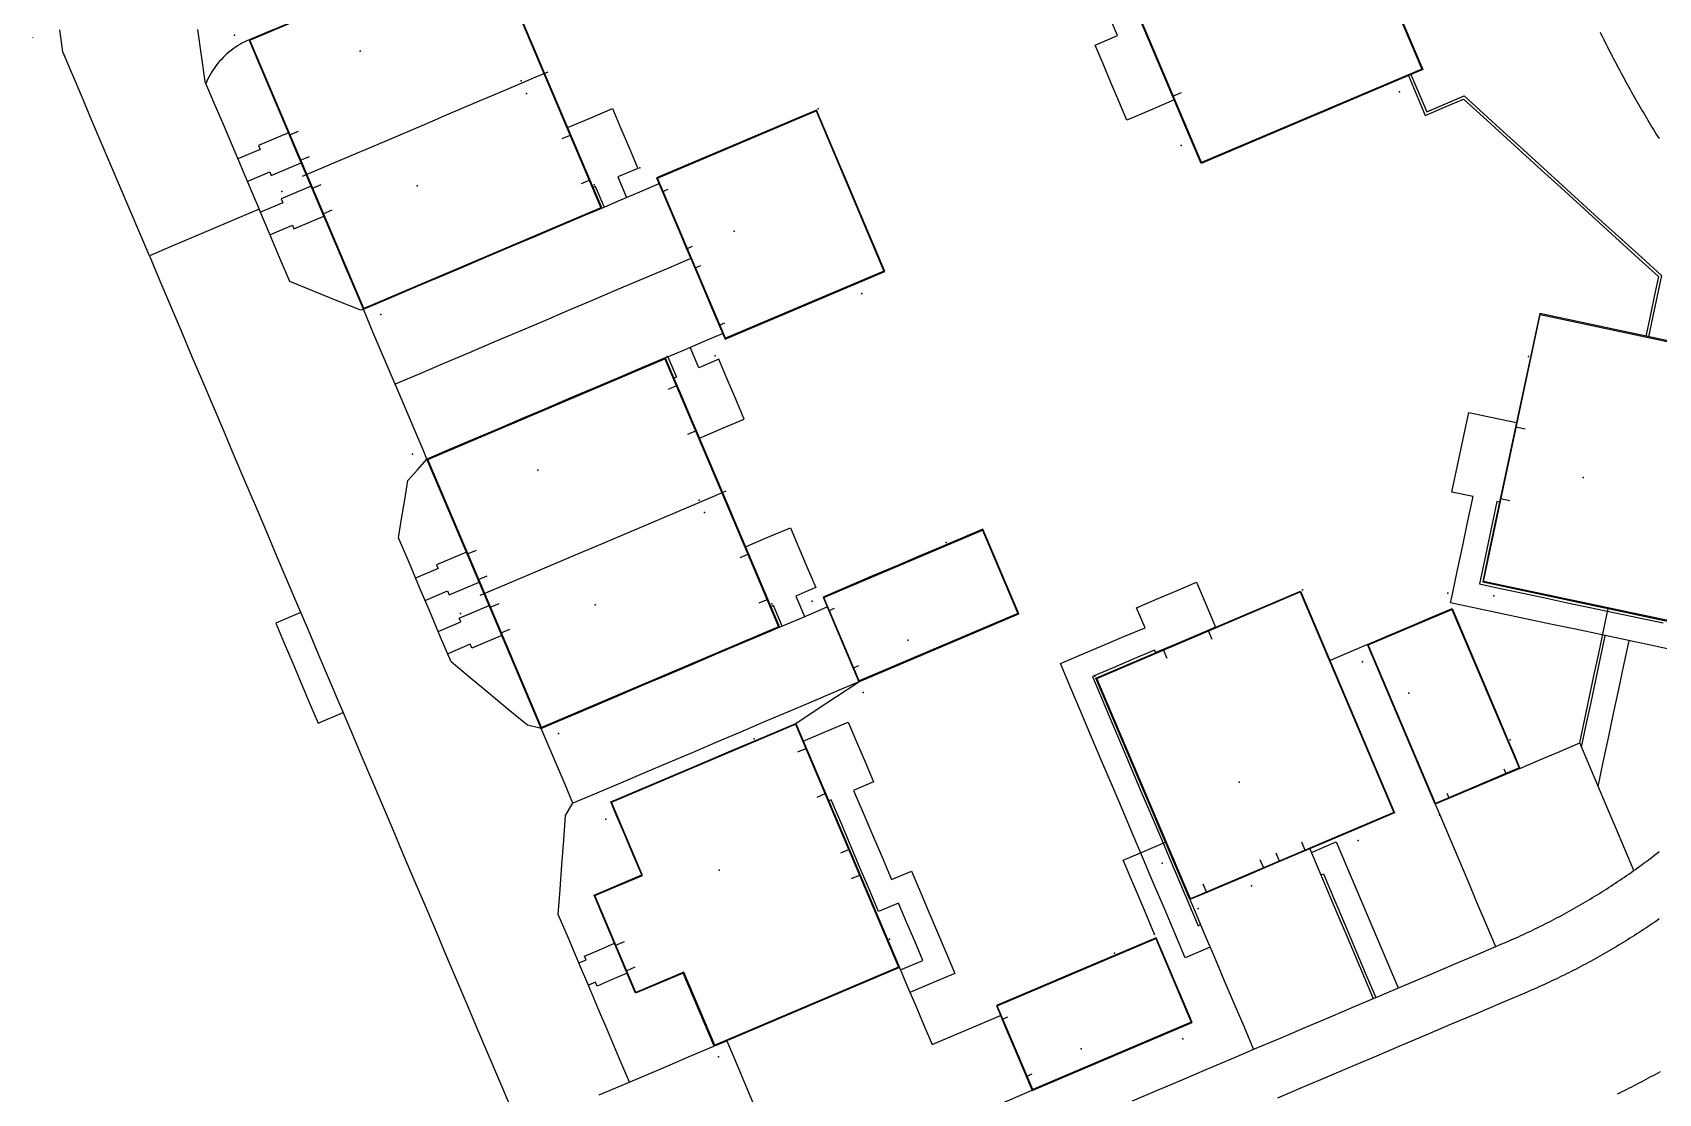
# Model space of a CAD drawing. Header units: metres. Extents: x 337936 to 338469, y 373266 to 374026.
# Drawn here: x 338099.8 to 338159.8, y 373430 to 373469.1 of the extents above; entities that cross this region are included whole.
import ezdxf

# ---------------------------------------------------------------- set-up
doc = ezdxf.new("R2010")
doc.units = ezdxf.units.M
for name, color, linetype in [('3D_LINES', 3, 'Continuous'), ('3D_Points', 1, 'Continuous'), ('PLOTS EXTERNAL LEVEL', 6, 'Continuous'), ('PLOTS FFL', 5, 'Continuous')]:
    doc.layers.add(name, color=color, linetype=linetype)

msp = doc.modelspace()

# ---------------------------------------------------------------- linework, layer by layer
at = {"layer": '3D_LINES'}
for points in [[(338140.794, 373469.396, 33.975), (338141.087, 373468.705, 33.975), (338141.38, 373468.015, 33.975), (338141.673, 373467.325, 33.975), (338141.966, 373466.634, 33.975), (338141.092, 373466.263, 33.975), (338140.218, 373465.892, 33.975), (338139.925, 373466.583, 33.975), (338139.632, 373467.273, 33.975), (338139.339, 373467.963, 33.975), (338139.046, 373468.654, 33.975), (338139.874, 373469.005, 33.975), (338139.517, 373469.844, 33.975)], [(338104.156, 373460.882, 33.739), (338103.801, 373461.718, 33.736), (338103.447, 373462.553, 33.733), (338103.092, 373463.389, 33.731), (338102.737, 373464.225, 33.728), (338102.383, 373465.06, 33.725), (338102.028, 373465.896, 33.723), (338101.673, 373466.732, 33.72), (338101.318, 373467.567, 33.718), (338100.964, 373468.403, 33.715), (338100.848, 373469.223, 33.7)], [(338105.937, 373469.233, 33.891), (338106.072, 373468.272, 33.887), (338106.207, 373467.31, 33.883), (338106.541, 373466.526, 33.883), (338106.874, 373465.741, 33.883), (338107.207, 373464.956, 33.883), (338107.54, 373464.171, 33.883), (338107.873, 373463.386, 33.883), (338108.206, 373462.601, 33.883)], [(338108.715, 373469.221, 33.911), (338107.836, 373468.848, 33.911), (338108.187, 373468.02, 33.911), (338108.539, 373467.193, 33.911), (338108.89, 373466.365, 33.911), (338109.241, 373465.537, 33.911), (338109.593, 373464.71, 33.911), (338109.944, 373463.882, 33.911), (338110.295, 373463.054, 33.911), (338110.647, 373462.227, 33.911), (338110.998, 373461.399, 33.911), (338111.349, 373460.571, 33.911), (338111.701, 373459.744, 33.911), (338112.052, 373458.916, 33.911), (338112.526, 373459.117, 33.911), (338113.358, 373459.47, 33.911), (338114.19, 373459.823, 33.911), (338115.022, 373460.176, 33.911), (338115.854, 373460.529, 33.911), (338116.685, 373460.883, 33.911), (338117.517, 373461.236, 33.911), (338118.349, 373461.589, 33.911), (338119.181, 373461.942, 33.911), (338120.013, 373462.295, 33.911), (338120.845, 373462.648, 33.911), (338120.493, 373463.476, 33.911), (338120.142, 373464.303, 33.911), (338119.791, 373465.131, 33.911), (338119.439, 373465.959, 33.911), (338119.088, 373466.787, 33.911), (338118.737, 373467.614, 33.911)], [(338118.737, 373467.614, 33.911), (338118.385, 373468.442, 33.911), (338118.034, 373469.27, 33.911)], [(338150.423, 373469.432, 33.977), (338150.778, 373468.596, 33.977), (338151.132, 373467.76, 33.976), (338150.623, 373467.544, 33.976), (338150.114, 373467.328, 33.976), (338149.219, 373466.948, 33.969), (338148.325, 373466.569, 33.962), (338147.431, 373466.189, 33.955), (338146.537, 373465.81, 33.948), (338145.643, 373465.43, 33.941), (338144.749, 373465.051, 33.933), (338143.855, 373464.671, 33.926), (338142.961, 373464.292, 33.919), (338142.609, 373465.12, 33.913), (338142.253, 373465.959, 33.913), (338141.897, 373466.798, 33.913), (338141.541, 373467.637, 33.913), (338141.185, 373468.476, 33.913), (338140.828, 373469.315, 33.913)], [(338157.679, 373469.134, 33.382), (338157.723, 373469.045, 33.382), (338157.767, 373468.955, 33.382), (338157.812, 373468.866, 33.382), (338157.856, 373468.777, 33.382), (338157.901, 373468.688, 33.382), (338157.946, 373468.598, 33.382), (338157.991, 373468.51, 33.382), (338158.036, 373468.421, 33.382), (338158.082, 373468.332, 33.382), (338158.128, 373468.243, 33.382), (338158.174, 373468.155, 33.382), (338158.22, 373468.066, 33.382), (338158.266, 373467.978, 33.382), (338158.313, 373467.89, 33.382), (338158.36, 373467.802, 33.382), (338158.406, 373467.714, 33.382), (338158.454, 373467.626, 33.382), (338158.501, 373467.538, 33.382), (338158.548, 373467.45, 33.382), (338158.596, 373467.363, 33.382), (338158.644, 373467.275, 33.382), (338158.692, 373467.188, 33.382), (338158.74, 373467.101, 33.382), (338158.789, 373467.013, 33.382), (338158.838, 373466.926, 33.382), (338158.887, 373466.839, 33.382), (338158.936, 373466.753, 33.382), (338158.985, 373466.666, 33.382), (338159.034, 373466.579, 33.382), (338159.084, 373466.493, 33.382), (338159.134, 373466.406, 33.382), (338159.184, 373466.32, 33.382), (338159.234, 373466.234, 33.382), (338159.285, 373466.148, 33.382), (338159.335, 373466.062, 33.382), (338159.386, 373465.976, 33.382), (338159.437, 373465.89, 33.382), (338159.488, 373465.805, 33.382), (338159.54, 373465.719, 33.382), (338159.591, 373465.634, 33.382), (338159.643, 373465.549, 33.382), (338159.695, 373465.464, 33.382), (338159.747, 373465.378, 33.382), (338159.799, 373465.294, 33.382), (338159.852, 373465.209, 33.382)], [(338099.847, 373468.947, 0), (338099.846, 373468.94, 0)], [(338107.836, 373468.848, 33.911), (338107.748, 373468.809, 33.911), (338107.66, 373468.767, 33.911), (338107.574, 373468.722, 33.911), (338107.498, 373468.678, 33.911), (338107.49, 373468.674, 33.911), (338107.407, 373468.624, 33.911), (338107.326, 373468.571, 33.909), (338107.247, 373468.515, 33.909), (338107.169, 373468.457, 33.909), (338107.094, 373468.396, 33.909), (338107.02, 373468.333, 33.909), (338106.948, 373468.268, 33.909), (338106.879, 373468.2, 33.909), (338106.812, 373468.13, 33.909), (338106.747, 373468.058, 33.909), (338106.685, 373467.984, 33.909), (338106.625, 373467.908, 33.909), (338106.567, 373467.83, 33.909), (338106.512, 373467.75, 33.909), (338106.459, 373467.669, 33.909), (338106.41, 373467.586, 33.909), (338106.363, 373467.501, 33.909), (338106.318, 373467.415, 33.909), (338106.277, 373467.327, 33.909), (338106.238, 373467.238, 33.909)], [(338109.806, 373463.823, 33.913), (338110.706, 373464.205, 33.913), (338111.607, 373464.588, 33.913), (338112.507, 373464.97, 33.913), (338113.407, 373465.352, 33.913), (338114.307, 373465.734, 33.913), (338115.207, 373466.116, 33.913), (338116.108, 373466.498, 33.913), (338117.008, 373466.88, 33.913), (338117.908, 373467.263, 33.913), (338118.392, 373467.468, 33.913), (338118.875, 373467.673, 33.913)], [(338150.604, 373467.536, 33.974), (338150.916, 373466.799, 33.969), (338151.229, 373466.063, 33.948), (338151.936, 373466.363, 33.953), (338152.643, 373466.663, 33.959), (338153.361, 373466.009, 33.939), (338154.08, 373465.355, 33.918), (338154.799, 373464.701, 33.898), (338155.518, 373464.047, 33.878), (338156.237, 373463.393, 33.858), (338156.955, 373462.739, 33.838), (338157.674, 373462.085, 33.818), (338158.393, 373461.431, 33.798), (338159.112, 373460.777, 33.778), (338159.83, 373460.123, 33.758), (338159.675, 373459.39, 33.739), (338159.519, 373458.658, 33.717), (338159.363, 373457.925, 33.695)], [(338150.696, 373467.575, 33.973), (338150.989, 373466.885, 33.971), (338151.282, 373466.194, 33.951), (338151.972, 373466.487, 33.957), (338152.663, 373466.78, 33.962), (338153.39, 373466.118, 33.941), (338154.118, 373465.456, 33.921), (338154.846, 373464.794, 33.901), (338155.574, 373464.131, 33.88), (338156.301, 373463.469, 33.86), (338157.029, 373462.807, 33.84), (338157.757, 373462.145, 33.819), (338158.485, 373461.482, 33.799), (338159.212, 373460.82, 33.779), (338159.94, 373460.158, 33.759), (338159.78, 373459.407, 33.739), (338159.621, 373458.655, 33.717), (338159.461, 373457.904, 33.694)], [(338141.91, 373466.768, 33.926), (338142.234, 373466.906, 33.942)], [(338120.937, 373462.687, 33.911), (338120.616, 373463.442, 33.911), (338120.524, 373463.403, 33.911), (338120.212, 373464.139, 33.919), (338119.899, 373464.876, 33.926), (338119.587, 373465.612, 33.934), (338120.415, 373465.964, 33.942), (338121.244, 373466.315, 33.951), (338121.556, 373465.579, 33.959), (338121.869, 373464.843, 33.966), (338122.181, 373464.106, 33.974), (338121.445, 373463.794, 33.974), (338121.765, 373463.039, 33.974)], [(338131.29, 373460.313, 33.91), (338130.929, 373461.162, 33.91), (338130.569, 373462.012, 33.91), (338130.208, 373462.862, 33.91), (338129.847, 373463.712, 33.91), (338129.487, 373464.562, 33.91), (338129.126, 373465.411, 33.91), (338128.765, 373466.261, 33.91), (338127.923, 373465.904, 33.91), (338127.081, 373465.547, 33.91), (338126.239, 373465.189, 33.91), (338125.397, 373464.832, 33.91), (338124.555, 373464.474, 33.91), (338123.714, 373464.117, 33.91), (338122.872, 373463.76, 33.91), (338123.232, 373462.91, 33.91), (338123.593, 373462.06, 33.91), (338123.954, 373461.21, 33.91), (338124.314, 373460.36, 33.91), (338124.675, 373459.511, 33.91), (338125.036, 373458.661, 33.91), (338125.397, 373457.811, 33.91)], [(338107.769, 373463.631, 33.883), (338108.598, 373463.983, 33.898), (338108.656, 373463.845, 33.898), (338109.209, 373464.079, 33.914), (338109.761, 373464.313, 33.934), (338109.527, 373464.866, 33.933), (338109.292, 373465.418, 33.93), (338108.74, 373465.184, 33.909), (338108.187, 373464.949, 33.898), (338108.246, 373464.811, 33.898), (338107.418, 373464.459, 33.883)], [(338109.651, 373465.474, 33.943), (338109.327, 373465.336, 33.931)], [(338119.702, 373465.341, 33.917), (338119.377, 373465.203, 33.902)], [(338110.051, 373464.533, 33.946), (338109.726, 373464.395, 33.934)], [(338120.409, 373463.674, 33.911), (338120.085, 373463.537, 33.912)], [(338108.604, 373461.663, 33.909), (338109.433, 373462.015, 33.909), (338109.492, 373461.877, 33.909), (338110.044, 373462.111, 33.909), (338110.596, 373462.346, 33.909), (338110.362, 373462.898, 33.909), (338110.127, 373463.45, 33.909), (338109.575, 373463.216, 33.909), (338109.023, 373462.982, 33.909), (338109.081, 373462.844, 33.909), (338108.253, 373462.492, 33.909)], [(338110.486, 373463.506, 33.946), (338110.162, 373463.369, 33.934)], [(338120.845, 373462.648, 33.9), (338121.551, 373462.948, 33.913), (338122.256, 373463.247, 33.937), (338122.962, 373463.547, 33.971)], [(338123.285, 373463.335, 33.971), (338123.087, 373463.251, 33.962)], [(338121.867, 373430.418, 33.911), (338121.492, 373431.302, 33.911), (338121.117, 373432.185, 33.911), (338120.742, 373433.069, 33.911), (338120.367, 373433.952, 33.911), (338119.992, 373434.836, 33.911), (338119.617, 373435.719, 33.911), (338119.242, 373436.603, 33.911), (338119.31, 373437.516, 33.911), (338119.377, 373438.428, 33.911), (338119.445, 373439.341, 33.911), (338119.512, 373440.254, 33.911), (338119.785, 373440.699, 33.911), (338119.492, 373441.389, 33.911), (338119.199, 373442.08, 33.911), (338118.906, 373442.77, 33.911), (338118.612, 373443.461, 33.911), (338118.103, 373443.574, 33.911), (338117.399, 373444.159, 33.911), (338116.696, 373444.745, 33.911), (338115.992, 373445.33, 33.911), (338115.289, 373445.916, 33.911), (338114.901, 373446.83, 33.911), (338114.512, 373447.745, 33.911), (338114.124, 373448.66, 33.911), (338113.736, 373449.575, 33.911), (338113.348, 373450.489, 33.911), (338113.462, 373451.192, 33.911), (338113.577, 373451.894, 33.911), (338113.692, 373452.597, 33.911), (338114.044, 373452.995, 33.911), (338114.397, 373453.393, 33.911), (338114.252, 373453.733, 33.911), (338113.885, 373454.597, 33.911), (338113.519, 373455.461, 33.911), (338113.152, 373456.325, 33.911), (338112.785, 373457.188, 33.911), (338112.419, 373458.052, 33.911), (338112.052, 373458.916, 33.911), (338111.96, 373458.877, 33.911), (338111.086, 373459.23, 33.911), (338110.212, 373459.583, 33.911), (338109.338, 373459.936, 33.911), (338108.961, 373460.825, 33.911), (338108.583, 373461.713, 33.911), (338108.206, 373462.601, 33.911), (338107.396, 373462.257, 33.911), (338106.586, 373461.913, 33.911), (338105.776, 373461.57, 33.911), (338104.966, 373461.226, 33.911), (338104.156, 373460.882, 33.911), (338104.547, 373459.962, 33.911), (338104.937, 373459.043, 33.911), (338105.327, 373458.123, 33.911), (338105.717, 373457.204, 33.911), (338106.108, 373456.284, 33.911), (338106.498, 373455.365, 33.911), (338106.888, 373454.445, 33.911), (338107.279, 373453.526, 33.911), (338107.669, 373452.606, 33.911), (338108.059, 373451.687, 33.911), (338108.45, 373450.767, 33.911), (338108.84, 373449.848, 33.911), (338109.23, 373448.928, 33.911), (338109.621, 373448.009, 33.911), (338110.011, 373447.089, 33.911), (338110.401, 373446.17, 33.911), (338110.792, 373445.25, 33.911), (338111.182, 373444.331, 33.911), (338111.572, 373443.411, 33.911), (338111.962, 373442.492, 33.911), (338112.353, 373441.572, 33.911), (338112.743, 373440.653, 33.911), (338113.133, 373439.733, 33.911), (338113.524, 373438.813, 33.911), (338113.914, 373437.894, 33.911), (338114.304, 373436.974, 33.911), (338114.695, 373436.055, 33.911), (338115.085, 373435.135, 33.911), (338115.475, 373434.216, 33.911), (338115.866, 373433.296, 33.911), (338116.256, 373432.377, 33.911), (338116.646, 373431.457, 33.911), (338117.037, 373430.538, 33.911), (338117.427, 373429.618, 33.911)], [(338110.886, 373462.565, 33.937), (338110.561, 373462.428, 33.925)], [(338124.18, 373461.227, 33.945), (338123.982, 373461.143, 33.941)], [(338124.134, 373460.785, 33.941), (338123.225, 373460.399, 33.923), (338122.316, 373460.013, 33.905), (338121.407, 373459.628, 33.9), (338120.498, 373459.242, 33.9), (338119.588, 373458.856, 33.9), (338118.679, 373458.47, 33.9), (338117.77, 373458.084, 33.9), (338116.861, 373457.698, 33.913), (338115.952, 373457.312, 33.929), (338115.043, 373456.926, 33.945), (338114.133, 373456.54, 33.932), (338113.224, 373456.154, 33.9)], [(338124.484, 373460.511, 33.945), (338124.286, 373460.427, 33.941)], [(338125.379, 373458.403, 33.975), (338125.181, 373458.319, 33.974)], [(338160.655, 373457.651, 33.672), (338159.787, 373457.835, 33.672), (338158.92, 373458.019, 33.672), (338158.052, 373458.204, 33.672), (338157.185, 373458.388, 33.672), (338156.317, 373458.573, 33.672), (338155.45, 373458.757, 33.672), (338155.279, 373457.956, 33.672), (338155.109, 373457.155, 33.672), (338154.913, 373456.234, 33.672), (338154.717, 373455.313, 33.672), (338154.522, 373454.391, 33.672), (338154.326, 373453.47, 33.672), (338154.13, 373452.549, 33.672), (338153.934, 373451.627, 33.672), (338153.738, 373450.706, 33.672), (338153.542, 373449.784, 33.672), (338153.346, 373448.863, 33.672)], [(338123.189, 373457.125, 33.91), (338123.895, 373457.425, 33.91), (338124.601, 373457.724, 33.91), (338125.306, 373458.024, 33.91)], [(338125.297, 373452.159, 33.91), (338124.946, 373452.987, 33.91), (338124.594, 373453.814, 33.91), (338124.243, 373454.642, 33.91), (338123.892, 373455.47, 33.91), (338123.541, 373456.297, 33.91), (338123.189, 373457.125, 33.91), (338122.31, 373456.752, 33.91), (338121.431, 373456.379, 33.91), (338120.551, 373456.005, 33.91), (338119.672, 373455.632, 33.91), (338118.793, 373455.259, 33.91), (338117.914, 373454.886, 33.91), (338117.034, 373454.512, 33.911), (338116.155, 373454.139, 33.911), (338115.276, 373453.766, 33.911), (338114.397, 373453.393, 33.911), (338114.748, 373452.565, 33.911), (338115.099, 373451.737, 33.911), (338115.451, 373450.91, 33.911), (338115.802, 373450.082, 33.911), (338116.153, 373449.254, 33.911), (338116.504, 373448.427, 33.911), (338116.856, 373447.599, 33.911), (338117.207, 373446.771, 33.911), (338117.558, 373445.944, 33.911), (338117.91, 373445.116, 33.911), (338118.261, 373444.288, 33.911), (338118.612, 373443.461, 33.911), (338119.086, 373443.662, 33.911), (338119.918, 373444.015, 33.911), (338120.75, 373444.368, 33.911), (338121.582, 373444.721, 33.911), (338122.414, 373445.074, 33.911), (338123.246, 373445.427, 33.911), (338124.078, 373445.78, 33.912), (338124.91, 373446.133, 33.912), (338125.741, 373446.487, 33.912), (338126.573, 373446.84, 33.912), (338127.405, 373447.193, 33.912), (338127.054, 373448.02, 33.912), (338126.702, 373448.848, 33.912), (338126.351, 373449.676, 33.912), (338126, 373450.504, 33.912), (338125.648, 373451.331, 33.912), (338125.297, 373452.159, 33.912)], [(338123.281, 373457.164, 33.911), (338123.602, 373456.409, 33.918), (338123.51, 373456.37, 33.919), (338123.822, 373455.634, 33.925), (338124.135, 373454.897, 33.932), (338124.447, 373454.161, 33.938), (338125.276, 373454.513, 33.946), (338126.104, 373454.864, 33.953), (338125.792, 373455.601, 33.96), (338125.479, 373456.337, 33.966), (338125.166, 373457.074, 33.973), (338124.43, 373456.761, 33.973), (338124.11, 373457.516, 33.973)], [(338123.625, 373456.099, 33.906), (338123.3, 373455.961, 33.906)], [(338160.452, 373446.33, 33.672), (338159.531, 373446.526, 33.672), (338158.609, 373446.722, 33.672), (338157.688, 373446.918, 33.672), (338156.767, 373447.114, 33.672), (338155.846, 373447.309, 33.672), (338154.924, 373447.505, 33.672), (338154.003, 373447.701, 33.672), (338153.082, 373447.897, 33.672), (338152.16, 373448.093, 33.672), (338152.227, 373448.407, 33.672), (338152.419, 373449.308, 33.672), (338152.61, 373450.208, 33.672), (338152.801, 373451.109, 33.672), (338152.993, 373452.009, 33.672), (338152.21, 373452.175, 33.672), (338152.418, 373453.154, 33.672), (338152.626, 373454.132, 33.672), (338152.834, 373455.11, 33.672), (338153.714, 373454.923, 33.672), (338154.595, 373454.736, 33.672), (338154.387, 373453.757, 33.672), (338154.179, 373452.779, 33.672), (338153.971, 373451.801, 33.672), (338153.873, 373451.822, 33.672), (338153.712, 373451.063, 33.672), (338153.551, 373450.304, 33.672), (338153.389, 373449.545, 33.672), (338153.228, 373448.786, 33.672), (338153.829, 373448.658, 33.672), (338154.711, 373448.471, 33.672), (338155.592, 373448.283, 33.672), (338156.474, 373448.096, 33.672), (338157.355, 373447.909, 33.672), (338158.237, 373447.721, 33.672), (338159.118, 373447.534, 33.672), (338159.999, 373447.347, 33.672)], [(338124.332, 373454.433, 33.92), (338124.008, 373454.295, 33.905)], [(338154.563, 373454.585, 33.692), (338154.908, 373454.512, 33.708)], [(338116.366, 373448.368, 33.913), (338117.267, 373448.75, 33.913), (338118.167, 373449.132, 33.913), (338119.067, 373449.514, 33.913), (338119.967, 373449.897, 33.913), (338120.868, 373450.279, 33.913), (338121.768, 373450.661, 33.913), (338122.668, 373451.043, 33.913), (338123.568, 373451.425, 33.913), (338124.469, 373451.807, 33.913), (338124.952, 373452.012, 33.913), (338125.435, 373452.218, 33.913)], [(338153.999, 373451.934, 33.707), (338154.344, 373451.861, 33.722)], [(338127.497, 373447.232, 33.912), (338127.177, 373447.987, 33.912), (338127.085, 373447.948, 33.91), (338126.772, 373448.684, 33.91), (338126.46, 373449.42, 33.91), (338126.147, 373450.157, 33.909), (338126.975, 373450.508, 33.909), (338127.804, 373450.86, 33.909), (338128.116, 373450.124, 33.909), (338128.429, 373449.387, 33.909), (338128.742, 373448.651, 33.909), (338128.454, 373448.529, 33.909), (338128.005, 373448.338, 33.909), (338128.326, 373447.584, 33.909)], [(338136.23, 373447.679, 33.746), (338135.898, 373448.461, 33.746), (338135.566, 373449.242, 33.746), (338135.235, 373450.023, 33.746), (338134.903, 373450.805, 33.746), (338134.243, 373450.525, 33.746), (338133.584, 373450.245, 33.746), (338132.669, 373449.856, 33.779), (338131.754, 373449.468, 33.812), (338130.839, 373449.08, 33.846), (338129.924, 373448.691, 33.879), (338129.009, 373448.303, 33.912), (338129.341, 373447.522, 33.911), (338129.673, 373446.74, 33.91), (338130.004, 373445.959, 33.91), (338130.336, 373445.178, 33.909)], [(338114.33, 373448.176, 33.891), (338115.158, 373448.527, 33.899), (338115.217, 373448.389, 33.899), (338115.769, 373448.624, 33.914), (338116.321, 373448.858, 33.935), (338116.087, 373449.41, 33.933), (338115.852, 373449.963, 33.93), (338115.3, 373449.728, 33.909), (338114.748, 373449.494, 33.898), (338114.806, 373449.356, 33.898), (338113.978, 373449.004, 33.891)], [(338116.212, 373450.019, 33.943), (338115.887, 373449.881, 33.931)], [(338126.262, 373449.885, 33.9), (338125.938, 373449.748, 33.9)], [(338116.611, 373449.078, 33.946), (338116.287, 373448.94, 33.935)], [(338143.29, 373435.397, 33.671), (338142.369, 373435.006, 33.671), (338141.986, 373435.91, 33.671), (338141.602, 373436.813, 33.671), (338141.219, 373437.716, 33.671), (338140.835, 373438.62, 33.671), (338140.452, 373439.523, 33.671), (338140.068, 373440.427, 33.671), (338139.685, 373441.33, 33.671), (338139.301, 373442.234, 33.671), (338138.918, 373443.137, 33.671), (338138.534, 373444.041, 33.671), (338138.151, 373444.944, 33.671), (338137.767, 373445.848, 33.671), (338138.549, 373446.179, 33.671), (338139.33, 373446.511, 33.671), (338140.111, 373446.843, 33.671), (338140.893, 373447.174, 33.671), (338140.58, 373447.911, 33.671), (338141.316, 373448.223, 33.671), (338142.053, 373448.536, 33.671), (338142.789, 373448.848, 33.671), (338143.141, 373448.02, 33.671), (338143.493, 373447.192, 33.671), (338142.756, 373446.879, 33.671), (338142.02, 373446.566, 33.671), (338141.283, 373446.254, 33.671), (338141.244, 373446.346, 33.671), (338140.479, 373446.021, 33.671), (338139.713, 373445.696, 33.671), (338138.948, 373445.371, 33.671), (338139.306, 373444.526, 33.671), (338139.665, 373443.682, 33.671), (338140.023, 373442.837, 33.671), (338140.382, 373441.992, 33.671), (338140.74, 373441.148, 33.671), (338141.099, 373440.303, 33.672), (338141.457, 373439.458, 33.672), (338141.816, 373438.614, 33.672), (338142.159, 373437.805, 33.672), (338142.503, 373436.995, 33.672), (338142.846, 373436.186, 33.672), (338142.938, 373436.225, 33.672)], [(338117.047, 373448.051, 33.946), (338116.722, 373447.913, 33.935)], [(338126.969, 373448.219, 33.912), (338126.645, 373448.081, 33.911)], [(338150.098, 373440.351, 33.672), (338149.344, 373440.031, 33.672), (338148.591, 373439.711, 33.672), (338147.804, 373439.377, 33.672), (338147.017, 373439.043, 33.672), (338146.23, 373438.709, 33.672), (338145.442, 373438.375, 33.672), (338144.655, 373438.04, 33.672), (338143.953, 373437.742, 33.672), (338143.25, 373437.444, 33.672), (338142.548, 373437.146, 33.672), (338142.162, 373438.054, 33.672), (338141.777, 373438.962, 33.672), (338141.391, 373439.87, 33.672), (338141.006, 373440.778, 33.672), (338140.62, 373441.686, 33.672), (338140.235, 373442.594, 33.672), (338139.85, 373443.502, 33.672), (338139.464, 373444.41, 33.672), (338139.079, 373445.318, 33.672), (338139.918, 373445.674, 33.672), (338140.757, 373446.03, 33.672), (338141.596, 373446.386, 33.672), (338142.434, 373446.742, 33.672), (338143.273, 373447.099, 33.672), (338144.112, 373447.455, 33.672), (338144.951, 373447.811, 33.672), (338145.79, 373448.167, 33.672), (338146.629, 373448.523, 33.672)], [(338109.74, 373447.728, 33.78), (338109.28, 373447.533, 33.851), (338108.819, 373447.337, 33.851), (338109.132, 373446.601, 33.851), (338109.444, 373445.864, 33.851), (338109.757, 373445.128, 33.851), (338110.07, 373444.392, 33.851), (338110.382, 373443.655, 33.851), (338111.303, 373444.046, 33.791)], [(338114.813, 373447.037, 33.909), (338115.642, 373447.388, 33.909), (338115.583, 373447.526, 33.909), (338116.135, 373447.761, 33.909), (338116.688, 373447.995, 33.909), (338116.922, 373447.443, 33.909), (338117.157, 373446.891, 33.909), (338116.604, 373446.656, 33.909), (338116.052, 373446.422, 33.909), (338115.993, 373446.56, 33.909), (338115.165, 373446.208, 33.909)], [(338127.405, 373447.193, 33.892), (338128.284, 373447.566, 33.9), (338129.164, 373447.939, 33.9)], [(338129.423, 373447.878, 33.898), (338129.225, 373447.794, 33.9)], [(338149.094, 373446.554, 33.672), (338149.876, 373446.886, 33.672), (338150.657, 373447.217, 33.672), (338151.438, 373447.549, 33.672), (338152.219, 373447.881, 33.672), (338152.564, 373447.068, 33.672), (338152.909, 373446.256, 33.672), (338153.254, 373445.443, 33.672), (338153.599, 373444.631, 33.672), (338153.944, 373443.819, 33.672), (338154.289, 373443.006, 33.672), (338154.505, 373442.497, 33.672), (338154.721, 373441.987, 33.672), (338153.94, 373441.656, 33.672), (338153.159, 373441.324, 33.672), (338152.377, 373440.992, 33.672), (338151.596, 373440.661, 33.672)], [(338154.721, 373441.987, 33.683), (338155.456, 373442.299, 33.686), (338156.191, 373442.611, 33.687), (338156.926, 373442.923, 33.688), (338157.101, 373443.749, 33.682), (338157.277, 373444.575, 33.675), (338157.452, 373445.401, 33.675), (338157.628, 373446.227, 33.675), (338157.803, 373447.052, 33.675), (338157.979, 373447.878, 33.682)], [(338117.446, 373447.11, 33.938), (338117.122, 373446.972, 33.926)], [(338143.221, 373447.076, 33.676), (338143.359, 373446.752, 33.686)], [(338156.994, 373442.762, 33.69), (338157.169, 373443.586, 33.683), (338157.344, 373444.409, 33.677), (338157.519, 373445.233, 33.675), (338157.694, 373446.056, 33.675), (338157.869, 373446.879, 33.675)], [(338141.555, 373446.369, 33.677), (338141.693, 373446.045, 33.686)], [(338149.094, 373446.554, 33.675), (338148.404, 373446.261, 33.679), (338147.714, 373445.968, 33.696)], [(338157.607, 373441.318, 33.704), (338157.797, 373442.214, 33.698), (338157.988, 373443.11, 33.691), (338158.178, 373444.005, 33.685), (338158.368, 373444.901, 33.678), (338158.559, 373445.797, 33.675), (338158.749, 373446.692, 33.675)], [(338130.318, 373445.77, 33.9), (338130.12, 373445.686, 33.9)], [(338130.336, 373445.178, 33.909), (338129.457, 373444.805, 33.909), (338128.577, 373444.431, 33.909), (338127.698, 373444.058, 33.909), (338126.819, 373443.685, 33.909), (338125.94, 373443.312, 33.909), (338125.06, 373442.938, 33.909), (338124.181, 373442.565, 33.909), (338123.302, 373442.192, 33.909), (338122.423, 373441.819, 33.909), (338121.543, 373441.445, 33.909), (338120.664, 373441.072, 33.909), (338119.785, 373440.699, 33.909)], [(338128.004, 373443.645, 33.911), (338128.756, 373444.139, 33.911), (338129.508, 373444.634, 33.911), (338130.26, 373445.128, 33.911), (338130.336, 373445.178, 33.909)], [(338120.561, 373437.308, 33.803), (338121.442, 373437.682, 33.803), (338122.322, 373438.055, 33.803), (338122.008, 373438.795, 33.803), (338121.694, 373439.534, 33.803), (338121.38, 373440.274, 33.803), (338121.179, 373440.748, 33.803), (338122.065, 373441.124, 33.803), (338122.952, 373441.5, 33.803), (338123.838, 373441.876, 33.803), (338124.725, 373442.253, 33.803), (338125.611, 373442.629, 33.803), (338126.497, 373443.005, 33.803), (338127.251, 373443.325, 33.803), (338128.004, 373443.645, 33.803), (338128.381, 373442.758, 33.803), (338128.757, 373441.871, 33.803), (338129.134, 373440.985, 33.803), (338129.51, 373440.098, 33.803), (338129.887, 373439.211, 33.803), (338130.263, 373438.324, 33.803), (338130.639, 373437.437, 33.803), (338131.016, 373436.55, 33.803), (338131.392, 373435.664, 33.803), (338131.609, 373435.154, 33.803), (338131.825, 373434.645, 33.803), (338130.972, 373434.283, 33.803), (338130.118, 373433.92, 33.803), (338129.265, 373433.558, 33.803), (338128.412, 373433.196, 33.802), (338127.559, 373432.834, 33.802), (338126.706, 373432.472, 33.802), (338125.853, 373432.11, 33.802), (338124.999, 373431.747, 33.802), (338124.618, 373432.645, 33.802), (338124.237, 373433.542, 33.802), (338123.856, 373434.44, 33.802), (338122.976, 373434.066, 33.802), (338122.096, 373433.693, 33.802), (338121.712, 373434.596, 33.802), (338121.329, 373435.5, 33.802), (338120.945, 373436.404, 33.802), (338120.561, 373437.308, 33.802)], [(338131.864, 373434.553, 33.825), (338132.692, 373434.904, 33.825), (338132.393, 373435.609, 33.809), (338132.095, 373436.313, 33.813), (338131.796, 373437.017, 33.823), (338131.059, 373436.704, 33.829), (338130.71, 373437.528, 33.832), (338130.36, 373438.352, 33.835), (338130.01, 373439.176, 33.838), (338129.661, 373439.999, 33.841), (338129.311, 373440.823, 33.844), (338129.219, 373440.784, 33.842), (338128.906, 373441.52, 33.845), (338128.593, 373442.257, 33.848), (338128.281, 373442.993, 33.85), (338129.109, 373443.345, 33.866), (338129.938, 373443.696, 33.881), (338130.25, 373442.96, 33.879), (338130.563, 373442.224, 33.876), (338130.875, 373441.487, 33.872), (338130.139, 373441.175, 33.86), (338130.489, 373440.352, 33.857), (338130.838, 373439.53, 33.854), (338131.187, 373438.707, 33.849), (338131.536, 373437.884, 33.835), (338132.272, 373438.197, 33.817), (338132.592, 373437.443, 33.804), (338132.912, 373436.689, 33.8), (338133.232, 373435.935, 33.796), (338133.553, 373435.181, 33.801), (338133.873, 373434.428, 33.821), (338133.044, 373434.076, 33.825), (338132.216, 373433.724, 33.825)], [(338128.396, 373442.722, 33.849), (338128.072, 373442.584, 33.843)], [(338158.922, 373438.22, 33.729), (338158.589, 373439.004, 33.724), (338158.257, 373439.788, 33.717), (338157.924, 373440.572, 33.711), (338157.591, 373441.355, 33.704), (338157.258, 373442.139, 33.696), (338156.926, 373442.923, 33.688)], [(338154.129, 373441.969, 33.68), (338154.213, 373441.771, 33.681)], [(338129.104, 373441.056, 33.843), (338128.779, 373440.918, 33.837)], [(338152.021, 373441.074, 33.675), (338152.105, 373440.877, 33.675)], [(338151.596, 373440.661, 33.672), (338151.761, 373440.272, 33.672), (338152.105, 373439.462, 33.672), (338152.449, 373438.652, 33.672), (338152.792, 373437.843, 33.672), (338153.136, 373437.033, 33.672), (338153.48, 373436.223, 33.672), (338153.823, 373435.414, 33.672)], [(338141.256, 373435.839, 33.675), (338140.865, 373436.759, 33.675), (338140.474, 373437.68, 33.686), (338140.083, 373438.6, 33.694), (338140.866, 373438.932, 33.682), (338141.648, 373439.264, 33.691)], [(338146.656, 373439.272, 33.706), (338146.793, 373438.948, 33.692)], [(338146.966, 373439.021, 33.692), (338147.301, 373438.232, 33.675), (338147.636, 373437.443, 33.68), (338147.971, 373436.654, 33.69), (338148.306, 373435.865, 33.7), (338148.641, 373435.076, 33.709), (338148.976, 373434.287, 33.719), (338149.31, 373433.498, 33.729)], [(338147.025, 373438.883, 33.686), (338147.945, 373439.274, 33.686), (338148.326, 373438.376, 33.679), (338148.707, 373437.479, 33.69), (338149.088, 373436.581, 33.701), (338149.469, 373435.684, 33.712), (338149.85, 373434.786, 33.723), (338150.231, 373433.889, 33.734)], [(338129.979, 373438.994, 33.836), (338129.654, 373438.856, 33.83)], [(338140.433, 373429.73, 33.802), (338141.345, 373430.117, 33.802), (338142.258, 373430.504, 33.802), (338143.17, 373430.892, 33.802), (338144.082, 373431.279, 33.802), (338144.995, 373431.666, 33.802), (338145.907, 373432.054, 33.802), (338146.819, 373432.441, 33.802), (338147.732, 373432.828, 33.802), (338148.644, 373433.215, 33.802), (338149.557, 373433.603, 33.802), (338150.469, 373433.99, 33.802), (338151.381, 373434.377, 33.802), (338152.294, 373434.765, 33.802), (338153.206, 373435.152, 33.802), (338154.119, 373435.539, 33.802), (338154.21, 373435.578, 33.802), (338154.302, 373435.618, 33.802), (338154.393, 373435.658, 33.802), (338154.485, 373435.698, 33.802), (338154.576, 373435.738, 33.802), (338154.667, 373435.779, 33.802), (338154.757, 373435.821, 33.802), (338154.848, 373435.862, 33.802), (338154.938, 373435.904, 33.802), (338155.029, 373435.947, 33.802), (338155.119, 373435.989, 33.802), (338155.209, 373436.032, 33.802), (338155.299, 373436.076, 33.802), (338155.388, 373436.119, 33.802), (338155.478, 373436.164, 33.802), (338155.567, 373436.208, 33.802), (338155.656, 373436.253, 33.802), (338155.745, 373436.298, 33.802), (338155.834, 373436.343, 33.802), (338155.922, 373436.389, 33.802), (338156.011, 373436.435, 33.802), (338156.099, 373436.482, 33.802), (338156.187, 373436.529, 33.802), (338156.275, 373436.576, 33.802), (338156.363, 373436.624, 33.802), (338156.45, 373436.671, 33.802), (338156.537, 373436.72, 33.802), (338156.625, 373436.768, 33.802), (338156.711, 373436.817, 33.802), (338156.798, 373436.866, 33.802), (338156.885, 373436.916, 33.802), (338156.971, 373436.966, 33.802), (338157.057, 373437.016, 33.802), (338157.143, 373437.067, 33.802), (338157.229, 373437.118, 33.802), (338157.314, 373437.169, 33.802), (338157.4, 373437.22, 33.802), (338157.485, 373437.272, 33.802), (338157.57, 373437.325, 33.802), (338157.655, 373437.377, 33.802), (338157.739, 373437.43, 33.802), (338157.824, 373437.483, 33.802), (338157.908, 373437.537, 33.802), (338157.992, 373437.591, 33.802), (338158.075, 373437.645, 33.802), (338158.159, 373437.7, 33.802), (338158.242, 373437.754, 33.802), (338158.325, 373437.81, 33.802), (338158.408, 373437.865, 33.802), (338158.491, 373437.921, 33.802), (338158.573, 373437.977, 33.802), (338158.655, 373438.034, 33.802), (338158.737, 373438.09, 33.802), (338158.819, 373438.148, 33.802), (338158.901, 373438.205, 33.802), (338158.982, 373438.263, 33.802), (338159.063, 373438.321, 33.802), (338159.144, 373438.379, 33.802), (338159.224, 373438.438, 33.802), (338159.305, 373438.497, 33.802), (338159.385, 373438.556, 33.802), (338159.465, 373438.616, 33.802), (338159.545, 373438.676, 33.802), (338159.624, 373438.736, 33.802), (338159.703, 373438.797, 33.802), (338159.782, 373438.858, 33.802), (338159.861, 373438.919, 33.802)], [(338145.13, 373438.625, 33.706), (338145.268, 373438.3, 33.692)], [(338145.714, 373438.873, 33.706), (338145.852, 373438.548, 33.692)], [(338130.378, 373438.053, 33.832), (338130.054, 373437.915, 33.826)], [(338147.376, 373438.055, 33.675), (338147.468, 373438.094, 33.675), (338147.855, 373437.182, 33.684), (338148.242, 373436.271, 33.696), (338148.629, 373435.36, 33.707), (338149.016, 373434.449, 33.718), (338149.402, 373433.537, 33.729)], [(338143.022, 373437.73, 33.675), (338143.16, 373437.406, 33.675)], [(338142.548, 373437.146, 33.672), (338142.713, 373436.757, 33.672), (338143.076, 373435.901, 33.672), (338143.439, 373435.045, 33.672), (338143.802, 373434.19, 33.672), (338144.166, 373433.334, 33.672), (338144.529, 373432.478, 33.672), (338144.892, 373431.623, 33.672)], [(338159.858, 373436.434, 33.739), (338159.777, 373436.377, 33.738), (338159.694, 373436.321, 33.738), (338159.612, 373436.265, 33.737), (338159.53, 373436.209, 33.737), (338159.447, 373436.154, 33.736), (338159.364, 373436.099, 33.736), (338159.281, 373436.044, 33.735), (338159.198, 373435.989, 33.735), (338159.114, 373435.935, 33.734), (338159.031, 373435.881, 33.734), (338158.947, 373435.828, 33.735), (338158.863, 373435.774, 33.735), (338158.779, 373435.721, 33.736), (338158.694, 373435.668, 33.737), (338158.61, 373435.616, 33.737), (338158.525, 373435.564, 33.738), (338158.44, 373435.512, 33.738), (338158.355, 373435.461, 33.739), (338158.269, 373435.409, 33.739), (338158.184, 373435.359, 33.74), (338158.098, 373435.308, 33.74), (338158.012, 373435.258, 33.741), (338157.926, 373435.208, 33.741), (338157.84, 373435.158, 33.741), (338157.753, 373435.109, 33.742), (338157.667, 373435.06, 33.742), (338157.58, 373435.011, 33.743), (338157.493, 373434.963, 33.743), (338157.406, 373434.915, 33.744), (338157.319, 373434.867, 33.744), (338157.231, 373434.819, 33.745), (338157.143, 373434.772, 33.745), (338157.056, 373434.725, 33.746), (338156.968, 373434.679, 33.746), (338156.88, 373434.633, 33.747), (338156.791, 373434.587, 33.747), (338156.703, 373434.541, 33.747), (338156.614, 373434.496, 33.748), (338156.525, 373434.451, 33.748), (338156.436, 373434.407, 33.749), (338156.347, 373434.362, 33.749), (338156.258, 373434.318, 33.749), (338156.168, 373434.275, 33.75), (338156.079, 373434.231, 33.75), (338155.989, 373434.188, 33.751), (338155.899, 373434.146, 33.751), (338155.809, 373434.103, 33.751), (338155.719, 373434.061, 33.752), (338155.628, 373434.02, 33.752), (338155.538, 373433.978, 33.753), (338155.447, 373433.937, 33.753), (338155.356, 373433.897, 33.753), (338155.265, 373433.856, 33.754), (338155.174, 373433.816, 33.754), (338155.083, 373433.777, 33.754), (338154.992, 373433.737, 33.755), (338154.9, 373433.698, 33.755), (338153.988, 373433.311, 33.757), (338153.075, 373432.924, 33.759), (338152.163, 373432.536, 33.76), (338151.25, 373432.149, 33.758), (338150.338, 373431.762, 33.753), (338149.426, 373431.374, 33.748), (338148.513, 373430.987, 33.742), (338147.601, 373430.6, 33.737), (338146.689, 373430.213, 33.732), (338145.776, 373429.825, 33.726)], [(338120.001, 373434.815, 33.9), (338120.268, 373434.928, 33.894), (338120.209, 373435.066, 33.894), (338120.762, 373435.3, 33.883), (338121.314, 373435.535, 33.871), (338121.548, 373434.983, 33.87), (338121.783, 373434.43, 33.869), (338121.231, 373434.196, 33.881), (338120.678, 373433.961, 33.893), (338120.62, 373434.099, 33.893), (338120.353, 373433.986, 33.899)], [(338121.673, 373435.591, 33.863), (338121.349, 373435.453, 33.87)], [(338142.624, 373432.615, 33.672), (338142.292, 373433.397, 33.672), (338141.961, 373434.178, 33.672), (338141.629, 373434.959, 33.672), (338141.297, 373435.74, 33.672), (338140.544, 373435.421, 33.672), (338139.79, 373435.101, 33.672), (338138.913, 373434.728, 33.687), (338138.036, 373434.356, 33.703), (338137.158, 373433.984, 33.718), (338136.281, 373433.611, 33.734), (338135.404, 373433.239, 33.749), (338135.735, 373432.458, 33.763), (338136.067, 373431.676, 33.777), (338136.399, 373430.895, 33.79), (338136.73, 373430.114, 33.804)], [(338122.073, 373434.65, 33.862), (338121.748, 373434.512, 33.869)], [(338131.825, 373434.645, 33.825), (338132.126, 373433.934, 33.825), (338132.428, 373433.224, 33.825), (338132.73, 373432.513, 33.825), (338133.031, 373431.803, 33.825), (338133.874, 373432.16, 33.825), (338134.716, 373432.518, 33.825), (338135.558, 373432.875, 33.825)], [(338135.818, 373432.814, 33.825), (338135.62, 373432.73, 33.825)], [(338120.747, 373429.943, 33.802), (338121.595, 373430.302, 33.802), (338122.442, 373430.662, 33.802), (338123.29, 373431.022, 33.802), (338124.138, 373431.382, 33.802), (338124.985, 373431.741, 33.802), (338125.457, 373431.942, 33.802), (338125.837, 373431.047, 33.802), (338126.217, 373430.153, 33.802), (338126.597, 373429.258, 33.802)], [(338136.712, 373430.706, 33.825), (338136.514, 373430.622, 33.825)], [(338158.315, 373429.981, 33.802), (338158.405, 373430.025, 33.802), (338158.494, 373430.069, 33.802), (338158.583, 373430.114, 33.801), (338158.672, 373430.158, 33.801), (338158.761, 373430.203, 33.8), (338158.85, 373430.248, 33.8), (338158.939, 373430.294, 33.799), (338159.027, 373430.339, 33.799), (338159.115, 373430.385, 33.799), (338159.203, 373430.431, 33.798), (338159.292, 373430.478, 33.798), (338159.379, 373430.525, 33.797), (338159.467, 373430.572, 33.797), (338159.555, 373430.619, 33.796), (338159.642, 373430.667, 33.796), (338159.73, 373430.714, 33.795), (338159.817, 373430.763, 33.795), (338159.904, 373430.811, 33.795)], [(338136.73, 373430.114, 33.804), (338136.716, 373430.108, 33.804), (338135.797, 373429.718, 33.804), (338134.878, 373429.327, 33.804), (338133.958, 373428.937, 33.804), (338133.039, 373428.547, 33.804), (338132.12, 373428.157, 33.804), (338131.201, 373427.767, 33.804), (338130.281, 373427.376, 33.804), (338129.362, 373426.986, 33.804), (338128.443, 373426.596, 33.804)]]:
    msp.add_polyline3d(points, dxfattribs=at)
at = {"layer": '3D_Points'}
for p in [(338107.303, 373469.023, 33.9), (338111.931, 373468.437, 34.05), (338117.878, 373467.334, 33.9), (338118.073, 373466.873, 33.9), (338150.279, 373466.939, 33.975), (338128.83, 373466.306, 33.9), (338142.22, 373464.955, 33.9), (338122.257, 373464.125, 33.975), (338109.038, 373463.262, 33.9), (338114.039, 373463.471, 34.05), (338120.564, 373463.507, 33.9), (338125.73, 373461.789, 33.975), (338130.436, 373459.491, 33.975), (338112.691, 373458.728, 33.9), (338123.254, 373457.169, 33.9), (338125.031, 373457.197, 33.975), (338155.033, 373457.172, 33.675), (338113.863, 373453.568, 33.9), (338118.491, 373452.982, 34.05), (338157.059, 373452.711, 33.825), (338124.438, 373451.878, 33.9), (338124.634, 373451.418, 33.9), (338133.553, 373450.316, 33.75), (338120.599, 373448.016, 34.05), (338127.125, 373448.052, 33.9), (338128.614, 373448.152, 33.9), (338146.694, 373448.567, 33.675), (338152.065, 373448.442, 33.675), (338153.762, 373448.343, 33.675), (338115.634, 373447.697, 33.9), (338132.136, 373446.708, 33.9), (338148.907, 373445.915, 33.675), (338139.034, 373445.383, 33.675), (338130.487, 373444.783, 33.9), (338150.623, 373444.755, 33.675), (338119.252, 373443.273, 33.9), (338126.467, 373443.076, 33.825), (338154.36, 373443.036, 33.675), (338144.358, 373441.481, 33.825), (338151.747, 373440.266, 33.675), (338120.991, 373440.109, 33.825), (338148.756, 373439.322, 33.675), (338141.519, 373438.488, 33.675), (338125.181, 373438.235, 33.975), (338144.82, 373437.651, 33.675), (338142.85, 373436.815, 33.675), (338131.464, 373435.694, 33.825), (338139.76, 373435.172, 33.675), (338142.287, 373432.013, 33.675), (338125.15, 373431.352, 33.825), (338138.53, 373431.642, 33.825)]:
    msp.add_point(p, dxfattribs=at)
at = {"layer": 'PLOTS EXTERNAL LEVEL'}
for points in [[(338148.715, 373476.623, 34.125), (338150.143, 373473.259, 34.125), (338149.004, 373472.776, 34.125), (338151.132, 373467.76, 34.125), (338142.961, 373464.292, 34.125), (338139.404, 373472.671, 34.125), (338148.715, 373476.623, 34.125)], [(338120.845, 373462.648, 34.05), (338112.052, 373458.916, 34.05), (338109.944, 373463.882, 34.05), (338107.836, 373468.848, 34.05), (338116.629, 373472.58, 34.05), (338118.737, 373467.614, 34.05), (338120.845, 373462.648, 34.05)], [(338131.29, 373460.313, 33.975), (338128.765, 373466.261, 33.975), (338122.872, 373463.76, 33.975), (338125.397, 373457.811, 33.975), (338131.29, 373460.313, 33.975)], [(338161.37, 373447.158, 33.825), (338163.473, 373457.052, 33.825), (338155.45, 373458.757, 33.825), (338153.346, 373448.863, 33.825), (338161.37, 373447.158, 33.825)], [(338127.405, 373447.193, 34.05), (338118.612, 373443.461, 34.05), (338116.504, 373448.427, 34.05), (338114.397, 373453.393, 34.05), (338123.189, 373457.125, 34.05), (338125.297, 373452.159, 34.05), (338127.405, 373447.193, 34.05)], [(338136.23, 373447.679, 33.9), (338134.903, 373450.805, 33.9), (338129.009, 373448.303, 33.9), (338130.336, 373445.178, 33.9), (338136.23, 373447.679, 33.9)], [(338150.098, 373440.351, 33.825), (338142.548, 373437.146, 33.825), (338139.079, 373445.318, 33.825), (338146.629, 373448.523, 33.825), (338150.098, 373440.351, 33.825)], [(338149.094, 373446.554, 33.675), (338152.219, 373447.881, 33.675), (338154.721, 373441.987, 33.675), (338151.596, 373440.661, 33.675), (338149.094, 373446.554, 33.675)], [(338120.561, 373437.308, 33.975), (338122.322, 373438.055, 33.975), (338121.179, 373440.748, 33.975), (338128.004, 373443.645, 33.975), (338131.825, 373434.645, 33.975), (338124.999, 373431.747, 33.975), (338123.856, 373434.44, 33.975), (338122.096, 373433.693, 33.975), (338120.561, 373437.308, 33.975)], [(338142.624, 373432.615, 33.825), (338141.297, 373435.74, 33.825), (338135.404, 373433.239, 33.825), (338136.73, 373430.114, 33.825), (338142.624, 373432.615, 33.825)]]:
    msp.add_polyline3d(points, dxfattribs=at)
at = {"layer": 'PLOTS FFL'}
for points in [[(338148.702, 373476.59, 34.125), (338150.11, 373473.272, 34.125), (338148.971, 373472.789, 34.125), (338151.1, 373467.774, 34.125), (338142.974, 373464.324, 34.125), (338139.437, 373472.657, 34.125), (338148.702, 373476.59, 34.125)], [(338120.812, 373462.661, 34.05), (338112.065, 373458.949, 34.05), (338109.967, 373463.892, 34.05), (338107.869, 373468.835, 34.05), (338116.616, 373472.548, 34.05), (338118.714, 373467.604, 34.05), (338120.812, 373462.661, 34.05)], [(338131.257, 373460.326, 33.975), (338125.41, 373457.844, 33.975), (338122.904, 373463.746, 33.975), (338128.752, 373466.229, 33.975), (338131.257, 373460.326, 33.975)], [(338161.35, 373447.187, 33.825), (338153.376, 373448.882, 33.825), (338155.469, 373458.727, 33.825), (338163.443, 373457.032, 33.825), (338161.35, 373447.187, 33.825)], [(338127.372, 373447.206, 34.05), (338118.626, 373443.493, 34.05), (338116.528, 373448.436, 34.05), (338114.429, 373453.38, 34.05), (338123.176, 373457.092, 34.05), (338125.274, 373452.149, 34.05), (338127.372, 373447.206, 34.05)], [(338136.197, 373447.693, 33.9), (338130.349, 373445.211, 33.9), (338129.042, 373448.29, 33.9), (338134.89, 373450.772, 33.9), (338136.197, 373447.693, 33.9)], [(338150.065, 373440.364, 33.825), (338142.561, 373437.179, 33.825), (338139.111, 373445.305, 33.825), (338146.616, 373448.49, 33.825), (338150.065, 373440.364, 33.825)], [(338149.127, 373446.541, 33.675), (338152.206, 373447.848, 33.675), (338154.688, 373442, 33.675), (338151.609, 373440.693, 33.675), (338149.127, 373446.541, 33.675)], [(338120.594, 373437.295, 33.975), (338122.355, 373438.042, 33.975), (338121.212, 373440.734, 33.975), (338127.991, 373443.612, 33.975), (338131.792, 373434.658, 33.975), (338125.013, 373431.78, 33.975), (338123.87, 373434.473, 33.975), (338122.109, 373433.725, 33.975), (338120.594, 373437.295, 33.975)], [(338142.591, 373432.629, 33.825), (338136.744, 373430.147, 33.825), (338135.437, 373433.226, 33.825), (338141.284, 373435.708, 33.825), (338142.591, 373432.629, 33.825)]]:
    msp.add_polyline3d(points, dxfattribs=at)

doc.saveas('drawing.dxf')
